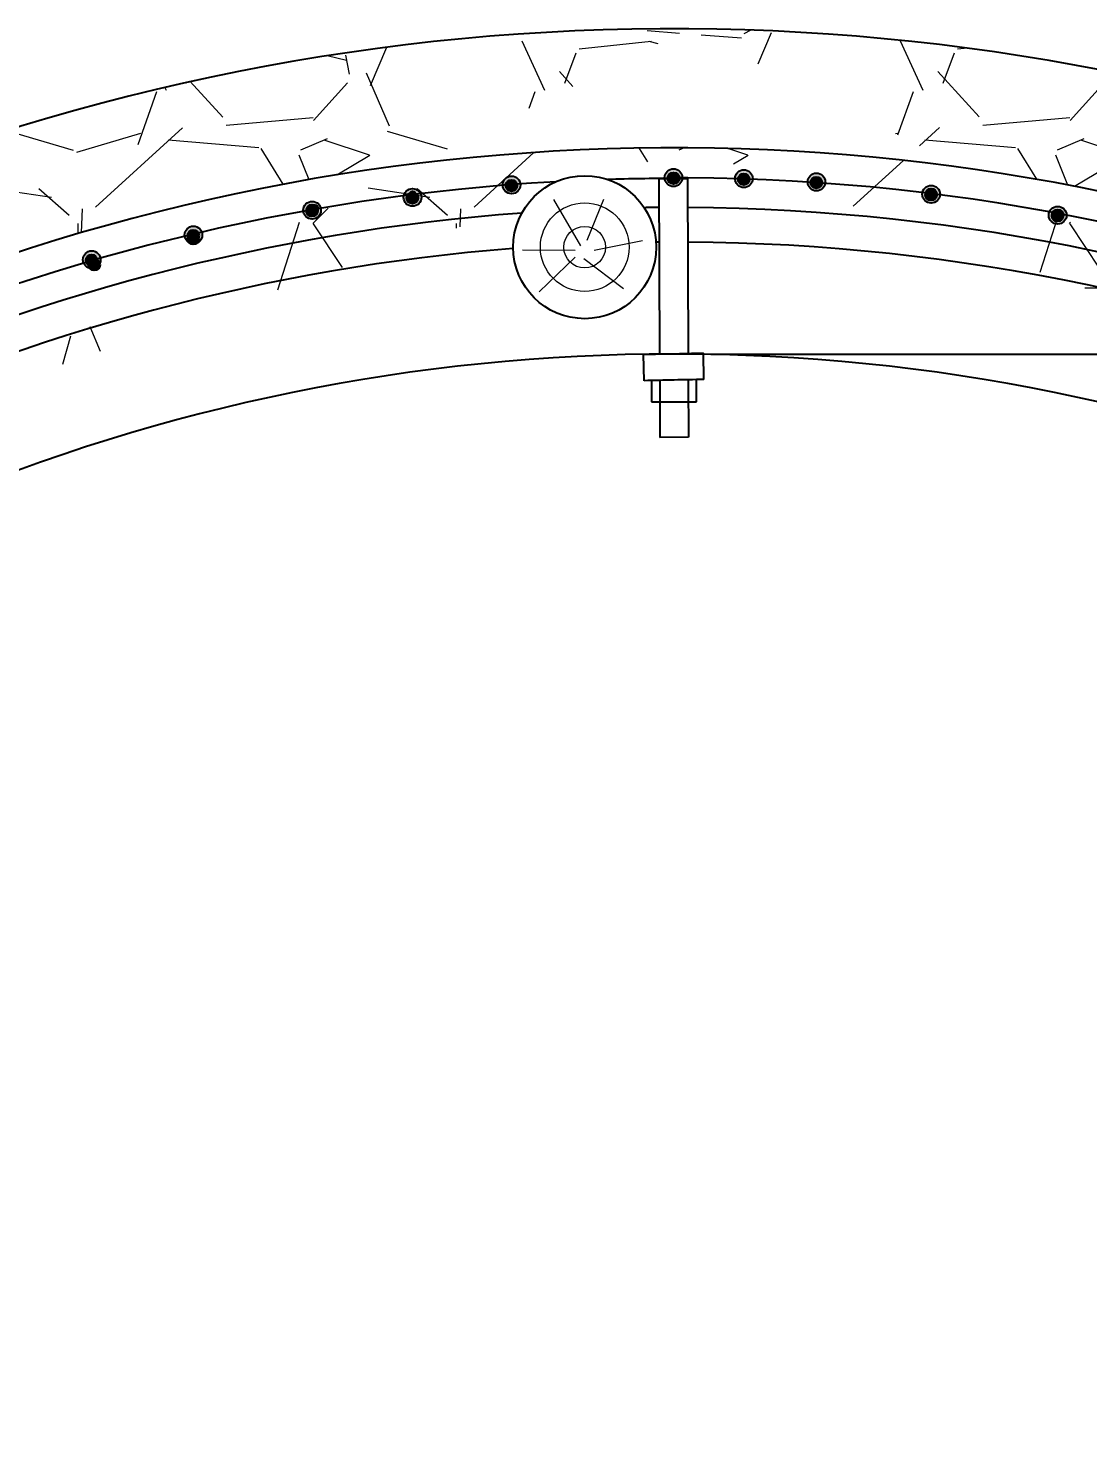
# Model space of a CAD drawing. Header units: millimetres. Extents: x -46762 to 161452, y -66984 to 31524.
# Drawn here: x -39204 to -38315, y -9120 to -7943 of the extents above; entities that cross this region are included whole.
import ezdxf

# ---------------------------------------------------------------- set-up
doc = ezdxf.new("R2010")
doc.units = ezdxf.units.MM
doc.header["$LTSCALE"] = 0.5
doc.styles.get("Standard").update_dxf_attribs({"font": 'TIMES.TTF'})
doc.dimstyles.new('ISO-25', dxfattribs={"dimscale": 50, "dimtxt": 2.5, "dimasz": 2.5, "dimexe": 1.25, "dimexo": 0.625, "dimtad": 1, "dimdec": 0, "dimtxsty": 'Standard', "dimcen": 2.5, "dimadec": 0, "dimazin": 0, "dimtfac": 1, "dimtdec": 0, "dimtmove": 0, "dimatfit": 3, "dimfxl": 1, "dimarcsym": 0})
pattern_1 = [(228.0128, (-97673.256, -17195.63), (-2540.002158, -2857.503511), [42.7151, -4228.8125]), (184.9697, (-97701.831, -17227.38), (3810.0061633, 317.4977594), [73.3006, -7256.75]), (132.5104, (-97774.856, -17233.73), (3174.99769, -3492.5034116), [51.6853, -5116.8375]), (267.2737, (-97898.681, -17313.105), (317.4986214, 6349.9979567), [66.7506, -6608.3]), (292.8337, (-97901.856, -17379.78), (-1587.504507, 3810.0021663), [65.4543, -6479.975]), (357.2737, (-97876.456, -17440.105), (-6349.9979567, 317.4986214), [66.7506, -6608.3]), (37.6942, (-97809.781, -17443.28), (-4127.5026077, -3174.9971696), [88.2742, -8739.1375]), (72.2553, (-97739.931, -17389.305), (2222.5044457, 6985.0020258), [83.34, -8250.6625]), (121.4296, (-97714.531, -17309.93), (-2540.0006544, 4127.495145), [66.9766, -6630.6875]), (175.2364, (-97749.456, -17252.78), (3492.497257, -317.49702), [76.4641, -3746.7375]), (222.3974, (-97825.656, -17246.43), (-3810.0001147, -3492.4954563), [98.8848, -9789.6]), (138.8141, (-97584.356, -17316.28), (-2222.498584, 1904.99707), [33.7506, -3341.325]), (171.4692, (-97609.756, -17294.055), (4127.4936994, -635.0016), [64.2102, -6356.825]), (225, (-97673.26, -17284.53), (-7e-14, -317.4998), [44.9011, -404.1112]), (203.1986, (-97695.48, -17246.43), (1587.505353, 635.002784), [24.1801, -2393.825]), (291.8014, (-97717.706, -17255.955), (-317.50022, 952.500614), [34.1957, -1675.6]), (30.9638, (-97705.006, -17287.705), (952.498994, 635.000495), [55.54, -1795.7875]), (161.5651, (-97657.38, -17259.13), (635.00029, -317.49953), [40.1609, -963.8625]), (16.3895, (-97901.856, -17255.955), (3175.001752, 952.498019), [56.261, -5569.85]), (70.3462, (-97847.88, -17240.08), (-1269.996461, -3492.495061), [47.1999, -4672.775]), (293.1986, (-97657.38, -17195.63), (-635.002784, 1587.505353), [48.36, -2369.65]), (343.6105, (-97638.33, -17240.08), (-3175.001752, 952.498019), [56.261, -5569.85]), (339.444, (-97901.856, -17452.805), (-1587.50197, 634.99923), [54.2544, -2658.4625]), (294.7751, (-97851.056, -17471.855), (-1587.4963005, 3492.498378), [45.459, -4500.45]), (66.8014, (-97654.206, -17513.13), (635.002784, 1587.505353), [48.36, -2369.65]), (17.354, (-97635.156, -17468.68), (-4127.500223, -1269.9980845), [53.2229, -5269.05]), (69.444, (-97809.78, -17513.13), (-634.99923, -1587.50197), [27.1273, -2685.6]), (101.3099, (-97673.256, -17513.13), (-317.49843, 1269.99593), [16.1894, -1602.75]), (165.9638, (-97676.43, -17497.255), (952.50067, -317.49945), [65.4542, -1243.6312]), (186.009, (-97739.931, -17481.38), (3174.995318, 317.4992586), [60.6584, -6005.175]), (303.6901, (-97705.01, -17316.28), (-317.50011, 634.99939), [45.7905, -1098.9725]), (353.1572, (-97679.606, -17354.38), (5397.502232, -635.002844), [79.9446, -7914.5]), (60.9454, (-97600.23, -17363.905), (-1269.997046, -2222.494701), [32.6885, -3236.175]), (90, (-97584.36, -17335.33), (-317.5, 317.5), [19.05, -298.45]), (120.2564, (-97746.28, -17471.855), (1269.997308, -2222.498879), [44.1084, -4366.7375]), (48.0128, (-97768.506, -17433.755), (2540.002158, 2857.503511), [85.4304, -4186.1]), (0, (-97711.36, -17370.25), (317.5, 317.5), [82.55, -234.95]), (325.3048, (-97628.806, -17370.255), (-3174.994499, 2222.500211), [50.2012, -4969.9125]), (254.0546, (-97587.53, -17398.83), (-317.50081, -1270.003025), [46.2286, -2265.2125]), (207.646, (-97600.231, -17443.28), (-6032.497881, -3175.0019968), [75.2681, -7451.5625]), (175.4261, (-97666.906, -17478.205), (-4127.5009506, 317.498464), [79.6286, -7883.225]), (175.4261, (-97666.906, -17478.205), (-4127.5009506, 317.498464), [79.6286, -7883.225])]

# ---------------------------------------------------------------- blocks, each defined once
blk = doc.blocks.new('*D9')
at = {"color": 0, "lineweight": -2}
for p, q in [((-38631.4, -8216.3), (-34026.1, -8216.3)), ((-34088.6, -8341.3), (-34088.6, -12186.3)), ((-38631.4, -12311.3), (-34026.1, -12311.3))]:
    blk.add_line(p, q, dxfattribs=at)
at = {"color": 0}
for points in [[(-34109.4, -8341.3), (-34067.8, -8341.3), (-34088.6, -8216.3)], [(-34109.4, -12186.3), (-34067.8, -12186.3), (-34088.6, -12311.3)]]:
    blk.add_solid(points, dxfattribs=at)
at = {"layer": 'Defpoints', "color": 0}
for p in [(-38662.7, -8216.3), (-38662.7, -12311.3), (-34088.6, -12311.3)]:
    blk.add_point(p, dxfattribs=at)
at = {"color": 0, "lineweight": 15, "insert": (-34183.6, -10388.4), "char_height": 125, "attachment_point": 5, "rotation": 90}
blk.add_mtext('4095', dxfattribs=at)

msp = doc.modelspace()

# ---------------------------------------------------------------- hatches: boundary and pattern name
at = {"lineweight": 9}
h = msp.add_hatch(dxfattribs=at)
h.set_pattern_fill('GRAVEL', color=256, scale=12.5, style=0)
h.set_pattern_definition(pattern_1)
edge = h.paths.add_edge_path()
edge.add_arc((-38662.7, -9816.32), 1873, 89.60656, 135.9015)
edge.add_arc((-38662.7, -9816.32), 1773, 89.60656, 135.9015)
h = msp.add_hatch(dxfattribs=at)
h.set_pattern_fill('GRAVEL', color=256, scale=12.5, style=0)
h.set_pattern_definition(pattern_1)
edge = h.paths.add_edge_path()
edge.add_arc((-38662.7, -9816.32), 1873, 44.0985, 89.60656)
edge.add_arc((-38662.7, -9816.32), 1773, 44.0985, 89.60656)
h = msp.add_hatch(color=256)
h.paths.add_polyline_path([(-38662.69, -8060.87, 0.0001469), (-38662.7, -8063.99, -0.4075683), (-38657.98, -8068.82, -0.2818112), (-38660.61, -8073.13), (-38657, -8073.13, 0.1768497), (-38655.24, -8068.32, 0.4140377)])
h.paths.add_polyline_path([(-38662.7, -8063.99, -0.0001469), (-38662.69, -8060.87, 0.4143895), (-38670.15, -8068.32, 0.1768497), (-38668.4, -8073.13), (-38665.01, -8073.13, -0.2818112), (-38667.64, -8068.82, -0.4208902)])
h.paths.add_polyline_path([(-38657, -8073.13), (-38660.61, -8073.13, -0.2405059), (-38665.01, -8073.13), (-38668.4, -8073.13, 0.4650741)])
h = msp.add_hatch(color=256)
h.paths.add_polyline_path([(-38667.52, -8067.73, -0.0003244), (-38665.26, -8068.01, -0.8203955), (-38660.23, -8068.63, -0.0003244), (-38657.98, -8068.92, 0.0050535), (-38657.98, -8068.82, 0.892068)])
h.paths.add_polyline_path([(-38657.98, -8068.92, 0.0003244), (-38660.23, -8068.63, -0.0181559), (-38660.22, -8068.82, -1), (-38665.4, -8068.82, -0.0803625), (-38665.26, -8068.01, 0.0003244), (-38667.52, -8067.73, 0.0570445), (-38667.64, -8068.82, 0.9899437)])
h = msp.add_hatch(color=256)
edge = h.paths.add_edge_path()
edge.add_arc((-38662.81, -8068.82), 4.83, 0, 360)
edge = h.paths.add_edge_path(flags=16)
edge.add_arc((-38662.81, -8068.82), 2.59, 0, 360)
h = msp.add_hatch(color=256)
h.paths.add_polyline_path([(-38667.11, -8067.7, -0.0003244), (-38664.86, -8067.98, -0.8203955), (-38659.82, -8068.61, -0.0003244), (-38657.57, -8068.89, 0.0050535), (-38657.57, -8068.79, 0.892068)])
h.paths.add_polyline_path([(-38657.57, -8068.89, 0.0003244), (-38659.82, -8068.61, -0.0181559), (-38659.81, -8068.79, -1), (-38664.99, -8068.79, -0.0803625), (-38664.86, -8067.98, 0.0003244), (-38667.11, -8067.7, 0.0570445), (-38667.23, -8068.79, 0.9899437)])
h = msp.add_hatch(color=256)
edge = h.paths.add_edge_path()
edge.add_arc((-38662.4, -8068.79), 4.83, 0, 360)
edge = h.paths.add_edge_path(flags=16)
edge.add_arc((-38662.4, -8068.79), 2.59, 0, 360)
h = msp.add_hatch(color=256)
h.paths.add_polyline_path([(-38603.63, -8061.72, 0.0001469), (-38603.63, -8064.84, -0.4075683), (-38598.91, -8069.67, -0.2818112), (-38601.55, -8073.98), (-38597.93, -8073.98, 0.1768497), (-38596.18, -8069.17, 0.4140377)])
h.paths.add_polyline_path([(-38603.63, -8064.84, -0.0001469), (-38603.63, -8061.72, 0.4143895), (-38611.09, -8069.17, 0.1768497), (-38609.33, -8073.98), (-38605.94, -8073.98, -0.2818112), (-38608.58, -8069.67, -0.4208902)])
h.paths.add_polyline_path([(-38597.93, -8073.98), (-38601.55, -8073.98, -0.2405059), (-38605.94, -8073.98), (-38609.33, -8073.98, 0.4650741)])
h = msp.add_hatch(color=256)
h.paths.add_polyline_path([(-38798.58, -8066.98, 0.0001469), (-38798.59, -8070.1, -0.4075683), (-38793.87, -8074.93, -0.2818112), (-38796.5, -8079.24), (-38792.89, -8079.24, 0.1768497), (-38791.14, -8074.43, 0.4140377)])
h.paths.add_polyline_path([(-38798.59, -8070.1, -0.0001469), (-38798.58, -8066.98, 0.4143895), (-38806.04, -8074.43, 0.1768497), (-38804.29, -8079.24), (-38800.9, -8079.24, -0.2818112), (-38803.53, -8074.93, -0.4208902)])
h.paths.add_polyline_path([(-38792.89, -8079.24), (-38796.5, -8079.24, -0.2405059), (-38800.9, -8079.24), (-38804.29, -8079.24, 0.4650741)])
for points in [[(-38803.77, -8074.43, 0.4142136), (-38801.18, -8077.02), (-38801.18, -8074.43), (-38798.59, -8074.43, 1)], [(-38801.29, -8074.93, 0.4142136), (-38798.7, -8077.52), (-38798.7, -8074.93), (-38796.11, -8074.93, 1)], [(-38801.29, -8074.99, 0.4142136), (-38798.7, -8077.57), (-38798.7, -8074.99), (-38796.11, -8074.99, 1)], [(-38801.18, -8074.43, 0.4142136), (-38798.59, -8077.02), (-38798.59, -8074.43), (-38796, -8074.43, 1)], [(-38798.59, -8074.43), (-38801.18, -8074.43), (-38801.18, -8077.02, 0.4142136)], [(-38796.11, -8074.93), (-38798.7, -8074.93), (-38798.7, -8077.52, 0.4142136)], [(-38796.11, -8074.99), (-38798.7, -8074.99), (-38798.7, -8077.57, 0.4142136)], [(-38796, -8074.43), (-38798.59, -8074.43), (-38798.59, -8077.02, 0.4142136)], [(-38665.4, -8068.82, 0.4142136), (-38662.81, -8071.41), (-38662.81, -8068.82), (-38660.22, -8068.82, 1)], [(-38665.28, -8068.32, 0.4142136), (-38662.7, -8070.91), (-38662.7, -8068.32), (-38660.11, -8068.32, 1)], [(-38664.99, -8068.79, 0.4142136), (-38662.4, -8071.38), (-38662.4, -8068.79), (-38659.81, -8068.79, 1)], [(-38664.88, -8068.3, 0.4142136), (-38662.29, -8070.88), (-38662.29, -8068.3), (-38659.7, -8068.3, 1)], [(-38660.22, -8068.82), (-38662.81, -8068.82), (-38662.81, -8071.41, 0.4142136)], [(-38660.11, -8068.32), (-38662.7, -8068.32), (-38662.7, -8070.91, 0.4142136)], [(-38659.81, -8068.79), (-38662.4, -8068.79), (-38662.4, -8071.38, 0.4142136)], [(-38659.7, -8068.3), (-38662.29, -8068.3), (-38662.29, -8070.88, 0.4142136)], [(-38606.33, -8069.67, 0.4142136), (-38603.74, -8072.26), (-38603.74, -8069.67), (-38601.16, -8069.67, 1)], [(-38606.33, -8069.67, 0.4142136), (-38603.74, -8072.26), (-38603.74, -8069.67), (-38601.16, -8069.67, 1)], [(-38606.22, -8069.17, 0.4142136), (-38603.63, -8071.76), (-38603.63, -8069.17), (-38601.04, -8069.17, 1)], [(-38606.22, -8069.17, 0.4142136), (-38603.63, -8071.76), (-38603.63, -8069.17), (-38601.04, -8069.17, 1)], [(-38601.16, -8069.67), (-38603.74, -8069.67), (-38603.74, -8072.26, 0.4142136)], [(-38601.16, -8069.67), (-38603.74, -8069.67), (-38603.74, -8072.26, 0.4142136)], [(-38601.04, -8069.17), (-38603.63, -8069.17), (-38603.63, -8071.76, 0.4142136)], [(-38601.04, -8069.17), (-38603.63, -8069.17), (-38603.63, -8071.76, 0.4142136)], [(-38545.45, -8072.44, 0.4142136), (-38542.87, -8075.02), (-38542.87, -8072.44), (-38540.28, -8072.44, 1)], [(-38545.45, -8072.44, 0.4142136), (-38542.87, -8075.02), (-38542.87, -8072.44), (-38540.28, -8072.44, 1)], [(-38545.34, -8071.94, 0.4142136), (-38542.75, -8074.53), (-38542.75, -8071.94), (-38540.17, -8071.94, 1)], [(-38545.34, -8071.94, 0.4142136), (-38542.75, -8074.53), (-38542.75, -8071.94), (-38540.17, -8071.94, 1)], [(-38540.28, -8072.44), (-38542.87, -8072.44), (-38542.87, -8075.02, 0.4142136)], [(-38540.28, -8072.44), (-38542.87, -8072.44), (-38542.87, -8075.02, 0.4142136)], [(-38540.17, -8071.94), (-38542.75, -8071.94), (-38542.75, -8074.53, 0.4142136)], [(-38540.17, -8071.94), (-38542.75, -8071.94), (-38542.75, -8074.53, 0.4142136)], [(-38884.42, -8085.37, 0.4142136), (-38881.83, -8087.96), (-38881.83, -8085.37), (-38879.24, -8085.37, 1)], [(-38884.42, -8085.37, 0.4142136), (-38881.83, -8087.96), (-38881.83, -8085.37), (-38879.24, -8085.37, 1)], [(-38884.31, -8082.29, 0.4142136), (-38881.72, -8084.87), (-38881.72, -8082.29), (-38879.13, -8082.29, 1)], [(-38884.31, -8084.87, 0.4142136), (-38881.72, -8087.46), (-38881.72, -8084.87), (-38879.13, -8084.87, 1)], [(-38879.24, -8085.37), (-38881.83, -8085.37), (-38881.83, -8087.96, 0.4142136)], [(-38879.24, -8085.37), (-38881.83, -8085.37), (-38881.83, -8087.96, 0.4142136)], [(-38879.13, -8082.29), (-38881.72, -8082.29), (-38881.72, -8084.87, 0.4142136)], [(-38879.13, -8084.87), (-38881.72, -8084.87), (-38881.72, -8087.46, 0.4142136)], [(-38449.14, -8082.76, 0.4142136), (-38446.55, -8085.35), (-38446.55, -8082.76), (-38443.96, -8082.76, 1)], [(-38449.02, -8082.26, 0.4142136), (-38446.44, -8084.85), (-38446.44, -8082.26), (-38443.85, -8082.26, 1)], [(-38449.02, -8082.26, 0.4142136), (-38446.44, -8084.85), (-38446.44, -8082.26), (-38443.85, -8082.26, 1)], [(-38443.96, -8082.76), (-38446.55, -8082.76), (-38446.55, -8085.35, 0.4142136)], [(-38443.85, -8082.26), (-38446.44, -8082.26), (-38446.44, -8084.85, 0.4142136)], [(-38443.85, -8082.26), (-38446.44, -8082.26), (-38446.44, -8084.85, 0.4142136)], [(-38968.69, -8096.16, 0.4142136), (-38966.1, -8098.74), (-38966.1, -8096.16), (-38963.51, -8096.16, 1)], [(-38968.58, -8095.66, 0.4142136), (-38965.99, -8098.25), (-38965.99, -8095.66), (-38963.4, -8095.66, 1)], [(-38968.58, -8095.66, 0.4142136), (-38965.99, -8098.25), (-38965.99, -8095.66), (-38963.4, -8095.66, 1)], [(-38966.3, -8093.74, 0.4142136), (-38963.72, -8096.33), (-38963.72, -8093.74), (-38961.13, -8093.74, 1)], [(-38963.51, -8096.16), (-38966.1, -8096.16), (-38966.1, -8098.74, 0.4142136)], [(-38963.4, -8095.66), (-38965.99, -8095.66), (-38965.99, -8098.25, 0.4142136)], [(-38963.4, -8095.66), (-38965.99, -8095.66), (-38965.99, -8098.25, 0.4142136)], [(-38961.13, -8093.74), (-38963.72, -8093.74), (-38963.72, -8096.33, 0.4142136)], [(-38342.99, -8100.32, 0.4142136), (-38340.41, -8102.91), (-38340.41, -8100.32), (-38337.82, -8100.32, 1)], [(-38342.88, -8099.83, 0.4142136), (-38340.29, -8102.41), (-38340.29, -8099.83), (-38337.71, -8099.83, 1)], [(-38342.88, -8099.83, 0.4142136), (-38340.29, -8102.41), (-38340.29, -8099.83), (-38337.71, -8099.83, 1)], [(-38342.77, -8099.33, 0.4142136), (-38340.18, -8101.92), (-38340.18, -8099.33), (-38337.59, -8099.33, 1)], [(-38337.59, -8099.33), (-38340.18, -8099.33), (-38340.18, -8101.92, 0.4142136)], [(-38337.82, -8100.32), (-38340.41, -8100.32), (-38340.41, -8102.91, 0.4142136)], [(-38337.71, -8099.83), (-38340.29, -8099.83), (-38340.29, -8102.41, 0.4142136)], [(-38337.71, -8099.83), (-38340.29, -8099.83), (-38340.29, -8102.41, 0.4142136)], [(-39068.32, -8116.95, 0.4142136), (-39065.73, -8119.54), (-39065.73, -8116.95), (-39063.14, -8116.95, 1)], [(-39068.32, -8119.54, 0.4142136), (-39065.73, -8122.13), (-39065.73, -8119.54), (-39063.14, -8119.54, 1)], [(-39068.21, -8116.45, 0.4142136), (-39065.62, -8119.04), (-39065.62, -8116.45), (-39063.03, -8116.45, 1)], [(-39068.21, -8116.45, 0.4142136), (-39065.62, -8119.04), (-39065.62, -8116.45), (-39063.03, -8116.45, 1)], [(-39063.14, -8116.95), (-39065.73, -8116.95), (-39065.73, -8119.54, 0.4142136)], [(-39063.14, -8119.54), (-39065.73, -8119.54), (-39065.73, -8122.13, 0.4142136)], [(-39063.03, -8116.45), (-39065.62, -8116.45), (-39065.62, -8119.04, 0.4142136)], [(-39063.03, -8116.45), (-39065.62, -8116.45), (-39065.62, -8119.04, 0.4142136)], [(-39153.68, -8137.64, 0.4142136), (-39151.09, -8140.23), (-39151.09, -8137.64), (-39148.5, -8137.64, 1)], [(-39153.57, -8137.15, 0.4142136), (-39150.98, -8139.73), (-39150.98, -8137.15), (-39148.39, -8137.15, 1)], [(-39151.41, -8141.47, 0.4142136), (-39148.82, -8144.06), (-39148.82, -8141.47), (-39146.23, -8141.47, 1)], [(-39151.29, -8138.38, 0.4142136), (-39148.71, -8140.97), (-39148.71, -8138.38), (-39146.12, -8138.38, 1)], [(-39148.5, -8137.64), (-39151.09, -8137.64), (-39151.09, -8140.23, 0.4142136)], [(-39148.39, -8137.15), (-39150.98, -8137.15), (-39150.98, -8139.73, 0.4142136)], [(-39146.23, -8141.47), (-39148.82, -8141.47), (-39148.82, -8144.06, 0.4142136)], [(-39146.12, -8138.38), (-39148.71, -8138.38), (-39148.71, -8140.97, 0.4142136)]]:
    msp.add_hatch(color=256).paths.add_polyline_path(points)
h = msp.add_hatch(color=256)
edge = h.paths.add_edge_path()
edge.add_arc((-38798.7, -8074.93), 4.83, 0, 360)
edge = h.paths.add_edge_path(flags=16)
edge.add_arc((-38798.7, -8074.93), 2.59, 0, 360)
h = msp.add_hatch(color=256)
edge = h.paths.add_edge_path()
edge.add_arc((-38798.7, -8074.99), 4.83, 0, 360)
edge = h.paths.add_edge_path(flags=16)
edge.add_arc((-38798.7, -8074.99), 2.59, 0, 360)
h = msp.add_hatch(color=256)
h.paths.add_polyline_path([(-38803.41, -8073.84, -0.0003244), (-38801.16, -8074.12, -0.8203955), (-38796.12, -8074.74, -0.0003244), (-38793.87, -8075.03, 0.0050535), (-38793.87, -8074.93, 0.892068)])
h.paths.add_polyline_path([(-38793.87, -8075.03, 0.0003244), (-38796.12, -8074.74, -0.0181559), (-38796.11, -8074.93, -1), (-38801.29, -8074.93, -0.0803625), (-38801.16, -8074.12, 0.0003244), (-38803.41, -8073.84, 0.0570445), (-38803.53, -8074.93, 0.9899437)])
h = msp.add_hatch(color=256)
h.paths.add_polyline_path([(-38803.41, -8073.89, -0.0003244), (-38801.16, -8074.17, -0.8203955), (-38796.12, -8074.8, -0.0003244), (-38793.87, -8075.08, 0.0050535), (-38793.87, -8074.99, 0.892068)])
h.paths.add_polyline_path([(-38793.87, -8075.08, 0.0003244), (-38796.12, -8074.8, -0.0181559), (-38796.11, -8074.99, -1), (-38801.29, -8074.99, -0.0803625), (-38801.16, -8074.17, 0.0003244), (-38803.41, -8073.89, 0.0570445), (-38803.53, -8074.99, 0.9899437)])
h = msp.add_hatch(color=256)
h.paths.add_polyline_path([(-38608.45, -8068.58, -0.0003244), (-38606.2, -8068.86, -0.8203955), (-38601.16, -8069.48, -0.0003244), (-38598.91, -8069.77, 0.0050535), (-38598.91, -8069.67, 0.892068)])
h.paths.add_polyline_path([(-38598.91, -8069.77, 0.0003244), (-38601.16, -8069.48, -0.0181559), (-38601.16, -8069.67, -1), (-38606.33, -8069.67, -0.0803625), (-38606.2, -8068.86, 0.0003244), (-38608.45, -8068.58, 0.0570445), (-38608.58, -8069.67, 0.9899437)])
h = msp.add_hatch(color=256)
edge = h.paths.add_edge_path()
edge.add_arc((-38603.74, -8069.67), 4.83, 0, 360)
edge = h.paths.add_edge_path(flags=16)
edge.add_arc((-38603.74, -8069.67), 2.59, 0, 360)
h = msp.add_hatch(color=256)
h.paths.add_polyline_path([(-38608.45, -8068.58, -0.0003244), (-38606.2, -8068.86, -0.8203955), (-38601.16, -8069.48, -0.0003244), (-38598.91, -8069.77, 0.0050535), (-38598.91, -8069.67, 0.892068)])
h.paths.add_polyline_path([(-38598.91, -8069.77, 0.0003244), (-38601.16, -8069.48, -0.0181559), (-38601.16, -8069.67, -1), (-38606.33, -8069.67, -0.0803625), (-38606.2, -8068.86, 0.0003244), (-38608.45, -8068.58, 0.0570445), (-38608.58, -8069.67, 0.9899437)])
h = msp.add_hatch(color=256)
edge = h.paths.add_edge_path()
edge.add_arc((-38603.74, -8069.67), 4.83, 0, 360)
edge = h.paths.add_edge_path(flags=16)
edge.add_arc((-38603.74, -8069.67), 2.59, 0, 360)
h = msp.add_hatch(color=256)
h.paths.add_polyline_path([(-38542.75, -8064.49, 0.0001469), (-38542.76, -8067.6, -0.4075683), (-38538.03, -8072.44, -0.2818112), (-38540.67, -8076.74), (-38537.06, -8076.74, 0.1768497), (-38535.3, -8071.94, 0.4140377)])
h.paths.add_polyline_path([(-38542.76, -8067.6, -0.0001469), (-38542.75, -8064.49, 0.4143895), (-38550.21, -8071.94, 0.1768497), (-38548.45, -8076.74), (-38545.06, -8076.74, -0.2818112), (-38547.7, -8072.44, -0.4208902)])
h.paths.add_polyline_path([(-38537.06, -8076.74), (-38540.67, -8076.74, -0.2405059), (-38545.06, -8076.74), (-38548.45, -8076.74, 0.4650741)])
h = msp.add_hatch(color=256)
h.paths.add_polyline_path([(-38547.57, -8071.34, -0.0003244), (-38545.32, -8071.62, -0.8203955), (-38540.29, -8072.25, -0.0003244), (-38538.03, -8072.53, 0.0050535), (-38538.03, -8072.44, 0.892068)])
h.paths.add_polyline_path([(-38538.03, -8072.53, 0.0003244), (-38540.29, -8072.25, -0.0181559), (-38540.28, -8072.44, -1), (-38545.45, -8072.44, -0.0803625), (-38545.32, -8071.62, 0.0003244), (-38547.57, -8071.34, 0.0570445), (-38547.7, -8072.44, 0.9899437)])
h = msp.add_hatch(color=256)
edge = h.paths.add_edge_path()
edge.add_arc((-38542.87, -8072.44), 4.83, 0, 360)
edge = h.paths.add_edge_path(flags=16)
edge.add_arc((-38542.87, -8072.44), 2.59, 0, 360)
h = msp.add_hatch(color=256)
h.paths.add_polyline_path([(-38547.57, -8071.34, -0.0003244), (-38545.32, -8071.62, -0.8203955), (-38540.29, -8072.25, -0.0003244), (-38538.03, -8072.53, 0.0050535), (-38538.03, -8072.44, 0.892068)])
h.paths.add_polyline_path([(-38538.03, -8072.53, 0.0003244), (-38540.29, -8072.25, -0.0181559), (-38540.28, -8072.44, -1), (-38545.45, -8072.44, -0.0803625), (-38545.32, -8071.62, 0.0003244), (-38547.57, -8071.34, 0.0570445), (-38547.7, -8072.44, 0.9899437)])
h = msp.add_hatch(color=256)
edge = h.paths.add_edge_path()
edge.add_arc((-38542.87, -8072.44), 4.83, 0, 360)
edge = h.paths.add_edge_path(flags=16)
edge.add_arc((-38542.87, -8072.44), 2.59, 0, 360)
h = msp.add_hatch(color=256)
h.paths.add_polyline_path([(-38446.43, -8074.81, 0.0001469), (-38446.44, -8077.93, -0.4075683), (-38441.72, -8082.76, -0.2818112), (-38444.35, -8087.07), (-38440.74, -8087.07, 0.1768497), (-38438.98, -8082.26, 0.4140377)])
h.paths.add_polyline_path([(-38446.44, -8077.93, -0.0001469), (-38446.43, -8074.81, 0.4143895), (-38453.89, -8082.26, 0.1768497), (-38452.14, -8087.07), (-38448.75, -8087.07, -0.2818112), (-38451.38, -8082.76, -0.4208902)])
h.paths.add_polyline_path([(-38440.74, -8087.07), (-38444.35, -8087.07, -0.2405059), (-38448.75, -8087.07), (-38452.14, -8087.07, 0.4650741)])
h = msp.add_hatch(color=256)
h.paths.add_polyline_path([(-38881.71, -8077.42, 0.0001469), (-38881.72, -8080.54, -0.4075683), (-38877, -8085.37, -0.2818112), (-38879.63, -8089.68), (-38876.02, -8089.68, 0.1768497), (-38874.27, -8084.87, 0.4140377)])
h.paths.add_polyline_path([(-38881.72, -8080.54, -0.0001469), (-38881.71, -8077.42, 0.4143895), (-38889.17, -8084.87, 0.1768497), (-38887.42, -8089.68), (-38884.03, -8089.68, -0.2818112), (-38886.66, -8085.37, -0.4208902)])
h.paths.add_polyline_path([(-38876.02, -8089.68), (-38879.63, -8089.68, -0.2405059), (-38884.03, -8089.68), (-38887.42, -8089.68, 0.4650741)])
h = msp.add_hatch(color=256)
h.paths.add_polyline_path([(-38886.54, -8084.28, -0.0003244), (-38884.29, -8084.56, -0.8203955), (-38879.25, -8085.18, -0.0003244), (-38877, -8085.47, 0.0050535), (-38877, -8085.37, 0.892068)])
h.paths.add_polyline_path([(-38877, -8085.47, 0.0003244), (-38879.25, -8085.18, -0.0181559), (-38879.24, -8085.37, -1), (-38884.42, -8085.37, -0.0803625), (-38884.29, -8084.56, 0.0003244), (-38886.54, -8084.28, 0.0570445), (-38886.66, -8085.37, 0.9899437)])
h = msp.add_hatch(color=256)
edge = h.paths.add_edge_path()
edge.add_arc((-38881.83, -8085.37), 4.83, 0, 360)
edge = h.paths.add_edge_path(flags=16)
edge.add_arc((-38881.83, -8085.37), 2.59, 0, 360)
h = msp.add_hatch(color=256)
h.paths.add_polyline_path([(-38886.54, -8084.28, -0.0003244), (-38884.29, -8084.56, -0.8203955), (-38879.25, -8085.18, -0.0003244), (-38877, -8085.47, 0.0050535), (-38877, -8085.37, 0.892068)])
h.paths.add_polyline_path([(-38877, -8085.47, 0.0003244), (-38879.25, -8085.18, -0.0181559), (-38879.24, -8085.37, -1), (-38884.42, -8085.37, -0.0803625), (-38884.29, -8084.56, 0.0003244), (-38886.54, -8084.28, 0.0570445), (-38886.66, -8085.37, 0.9899437)])
h = msp.add_hatch(color=256)
edge = h.paths.add_edge_path()
edge.add_arc((-38881.83, -8085.37), 4.83, 0, 360)
edge = h.paths.add_edge_path(flags=16)
edge.add_arc((-38881.83, -8085.37), 2.59, 0, 360)
h = msp.add_hatch(color=256)
h.paths.add_polyline_path([(-38451.26, -8081.67, -0.0003244), (-38449, -8081.95, -0.8203955), (-38443.97, -8082.57, -0.0003244), (-38441.72, -8082.86, 0.0050535), (-38441.72, -8082.76, 0.892068)])
h.paths.add_polyline_path([(-38441.72, -8082.86, 0.0003244), (-38443.97, -8082.57, -0.0181559), (-38443.96, -8082.76, -1), (-38449.14, -8082.76, -0.0803625), (-38449, -8081.95, 0.0003244), (-38451.26, -8081.67, 0.0570445), (-38451.38, -8082.76, 0.9899437)])
h = msp.add_hatch(color=256)
edge = h.paths.add_edge_path()
edge.add_arc((-38446.55, -8082.76), 4.83, 0, 360)
edge = h.paths.add_edge_path(flags=16)
edge.add_arc((-38446.55, -8082.76), 2.59, 0, 360)
h = msp.add_hatch(color=256)
edge = h.paths.add_edge_path()
edge.add_arc((-38446.44, -8082.26), 4.83, 0, 360)
edge = h.paths.add_edge_path(flags=16)
edge.add_arc((-38446.44, -8082.26), 2.59, 0, 360)
h = msp.add_hatch(color=256)
h.paths.add_polyline_path([(-38451.14, -8081.17, -0.0003244), (-38448.89, -8081.45, -0.8203955), (-38443.86, -8082.08, -0.0003244), (-38441.61, -8082.36, 0.0050535), (-38441.6, -8082.26, 0.892068)])
h.paths.add_polyline_path([(-38441.61, -8082.36, 0.0003244), (-38443.86, -8082.08, -0.0181559), (-38443.85, -8082.26, -1), (-38449.02, -8082.26, -0.0803625), (-38448.89, -8081.45, 0.0003244), (-38451.14, -8081.17, 0.0570445), (-38451.27, -8082.26, 0.9899437)])
h = msp.add_hatch(color=256)
h.paths.add_polyline_path([(-38965.99, -8088.21, 0.0001469), (-38965.99, -8091.32, -0.4075683), (-38961.27, -8096.16, -0.2818112), (-38963.91, -8100.46), (-38960.29, -8100.46, 0.1768497), (-38958.54, -8095.66, 0.4140377)])
h.paths.add_polyline_path([(-38965.99, -8091.32, -0.0001469), (-38965.99, -8088.21, 0.4143895), (-38973.44, -8095.66, 0.1768497), (-38971.69, -8100.46), (-38968.3, -8100.46, -0.2818112), (-38970.94, -8096.16, -0.4208902)])
h.paths.add_polyline_path([(-38960.29, -8100.46), (-38963.91, -8100.46, -0.2405059), (-38968.3, -8100.46), (-38971.69, -8100.46, 0.4650741)])
h = msp.add_hatch(color=256)
h.paths.add_polyline_path([(-38970.81, -8095.06, -0.0003244), (-38968.56, -8095.34, -0.8203955), (-38963.52, -8095.97, -0.0003244), (-38961.27, -8096.25, 0.0050535), (-38961.27, -8096.16, 0.892068)])
h.paths.add_polyline_path([(-38961.27, -8096.25, 0.0003244), (-38963.52, -8095.97, -0.0181559), (-38963.51, -8096.16, -1), (-38968.69, -8096.16, -0.0803625), (-38968.56, -8095.34, 0.0003244), (-38970.81, -8095.06, 0.0570445), (-38970.94, -8096.16, 0.9899437)])
h = msp.add_hatch(color=256)
edge = h.paths.add_edge_path()
edge.add_arc((-38966.1, -8096.16), 4.83, 0, 360)
edge = h.paths.add_edge_path(flags=16)
edge.add_arc((-38966.1, -8096.16), 2.59, 0, 360)
h = msp.add_hatch(color=256)
edge = h.paths.add_edge_path()
edge.add_arc((-38965.99, -8095.66), 4.83, 0, 360)
edge = h.paths.add_edge_path(flags=16)
edge.add_arc((-38965.99, -8095.66), 2.59, 0, 360)
h = msp.add_hatch(color=256)
h.paths.add_polyline_path([(-38970.7, -8094.57, -0.0003244), (-38968.45, -8094.84, -0.8203955), (-38963.41, -8095.47, -0.0003244), (-38961.16, -8095.76, 0.0050535), (-38961.16, -8095.66, 0.892068)])
h.paths.add_polyline_path([(-38961.16, -8095.76, 0.0003244), (-38963.41, -8095.47, -0.0181559), (-38963.4, -8095.66, -1), (-38968.58, -8095.66, -0.0803625), (-38968.45, -8094.84, 0.0003244), (-38970.7, -8094.57, 0.0570445), (-38970.82, -8095.66, 0.9899437)])
h = msp.add_hatch(color=256)
h.paths.add_polyline_path([(-38340.29, -8092.37, 0.0001469), (-38340.3, -8095.49, -0.4075683), (-38335.57, -8100.32, -0.2818112), (-38338.21, -8104.63), (-38334.6, -8104.63, 0.1768497), (-38332.84, -8099.83, 0.4140377)])
h.paths.add_polyline_path([(-38340.3, -8095.49, -0.0001469), (-38340.29, -8092.37, 0.4143895), (-38347.75, -8099.83, 0.1768497), (-38345.99, -8104.63), (-38342.6, -8104.63, -0.2818112), (-38345.24, -8100.32, -0.4208902)])
h.paths.add_polyline_path([(-38334.6, -8104.63), (-38338.21, -8104.63, -0.2405059), (-38342.6, -8104.63), (-38345.99, -8104.63, 0.4650741)])
h = msp.add_hatch(color=256)
h.paths.add_polyline_path([(-38345.11, -8099.23, -0.0003244), (-38342.86, -8099.51, -0.8203955), (-38337.83, -8100.13, -0.0003244), (-38335.57, -8100.42, 0.0050535), (-38335.57, -8100.32, 0.892068)])
h.paths.add_polyline_path([(-38335.57, -8100.42, 0.0003244), (-38337.83, -8100.13, -0.0181559), (-38337.82, -8100.32, -1), (-38342.99, -8100.32, -0.0803625), (-38342.86, -8099.51, 0.0003244), (-38345.11, -8099.23, 0.0570445), (-38345.24, -8100.32, 0.9899437)])
h = msp.add_hatch(color=256)
edge = h.paths.add_edge_path()
edge.add_arc((-38340.41, -8100.32), 4.83, 0, 360)
edge = h.paths.add_edge_path(flags=16)
edge.add_arc((-38340.41, -8100.32), 2.59, 0, 360)
h = msp.add_hatch(color=256)
h.paths.add_polyline_path([(-38345, -8098.73, -0.0003244), (-38342.75, -8099.01, -0.8203955), (-38337.71, -8099.64, -0.0003244), (-38335.46, -8099.92, 0.0050535), (-38335.46, -8099.83, 0.892068)])
h.paths.add_polyline_path([(-38335.46, -8099.92, 0.0003244), (-38337.71, -8099.64, -0.0181559), (-38337.71, -8099.83, -1), (-38342.88, -8099.83, -0.0803625), (-38342.75, -8099.01, 0.0003244), (-38345, -8098.73, 0.0570445), (-38345.13, -8099.83, 0.9899437)])
h = msp.add_hatch(color=256)
edge = h.paths.add_edge_path()
edge.add_arc((-38340.29, -8099.83), 4.83, 0, 360)
edge = h.paths.add_edge_path(flags=16)
edge.add_arc((-38340.29, -8099.83), 2.59, 0, 360)
h = msp.add_hatch(color=256)
h.paths.add_polyline_path([(-39065.61, -8109, 0.0001469), (-39065.62, -8112.12, -0.4075683), (-39060.9, -8116.95, -0.2818112), (-39063.53, -8121.25), (-39059.92, -8121.25, 0.1768497), (-39058.17, -8116.45, 0.4140377)])
h.paths.add_polyline_path([(-39065.62, -8112.12, -0.0001469), (-39065.61, -8109, 0.4143895), (-39073.07, -8116.45, 0.1768497), (-39071.32, -8121.25), (-39067.93, -8121.25, -0.2818112), (-39070.56, -8116.95, -0.4208902)])
h.paths.add_polyline_path([(-39059.92, -8121.25), (-39063.53, -8121.25, -0.2405059), (-39067.93, -8121.25), (-39071.32, -8121.25, 0.4650741)])
h = msp.add_hatch(color=256)
h.paths.add_polyline_path([(-39070.44, -8115.86, -0.0003244), (-39068.19, -8116.13, -0.8203955), (-39063.15, -8116.76, -0.0003244), (-39060.9, -8117.05, 0.0050535), (-39060.9, -8116.95, 0.892068)])
h.paths.add_polyline_path([(-39060.9, -8117.05, 0.0003244), (-39063.15, -8116.76, -0.0181559), (-39063.14, -8116.95, -1), (-39068.32, -8116.95, -0.0803625), (-39068.19, -8116.13, 0.0003244), (-39070.44, -8115.86, 0.0570445), (-39070.56, -8116.95, 0.9899437)])
h = msp.add_hatch(color=256)
edge = h.paths.add_edge_path()
edge.add_arc((-39065.73, -8116.95), 4.83, 0, 360)
edge = h.paths.add_edge_path(flags=16)
edge.add_arc((-39065.73, -8116.95), 2.59, 0, 360)
h = msp.add_hatch(color=256)
edge = h.paths.add_edge_path()
edge.add_arc((-39065.73, -8119.54), 4.83, 0, 360)
edge = h.paths.add_edge_path(flags=16)
edge.add_arc((-39065.73, -8119.54), 2.59, 0, 360)
h = msp.add_hatch(color=256)
h.paths.add_polyline_path([(-39070.44, -8118.45, -0.0003244), (-39068.19, -8118.72, -0.8203955), (-39063.15, -8119.35, -0.0003244), (-39060.9, -8119.64, 0.0050535), (-39060.9, -8119.54, 0.892068)])
h.paths.add_polyline_path([(-39060.9, -8119.64, 0.0003244), (-39063.15, -8119.35, -0.0181559), (-39063.14, -8119.54, -1), (-39068.32, -8119.54, -0.0803625), (-39068.19, -8118.72, 0.0003244), (-39070.44, -8118.45, 0.0570445), (-39070.56, -8119.54, 0.9899437)])
h = msp.add_hatch(color=256)
h.paths.add_polyline_path([(-39150.97, -8129.69, 0.0001469), (-39150.98, -8132.81, -0.4075683), (-39146.26, -8137.64, -0.2818112), (-39148.89, -8141.95), (-39145.28, -8141.95, 0.1768497), (-39143.53, -8137.15, 0.4140377)])
h.paths.add_polyline_path([(-39150.98, -8132.81, -0.0001469), (-39150.97, -8129.69, 0.4143895), (-39158.43, -8137.15, 0.1768497), (-39156.68, -8141.95), (-39153.29, -8141.95, -0.2818112), (-39155.92, -8137.64, -0.4208902)])
h.paths.add_polyline_path([(-39145.28, -8141.95), (-39148.89, -8141.95, -0.2405059), (-39153.29, -8141.95), (-39156.68, -8141.95, 0.4650741)])
h = msp.add_hatch(color=256)
h.paths.add_polyline_path([(-39155.8, -8136.55, -0.0003244), (-39153.55, -8136.83, -0.8203955), (-39148.51, -8137.46, -0.0003244), (-39146.26, -8137.74, 0.0050535), (-39146.26, -8137.64, 0.892068)])
h.paths.add_polyline_path([(-39146.26, -8137.74, 0.0003244), (-39148.51, -8137.46, -0.0181559), (-39148.5, -8137.64, -1), (-39153.68, -8137.64, -0.0803625), (-39153.55, -8136.83, 0.0003244), (-39155.8, -8136.55, 0.0570445), (-39155.92, -8137.64, 0.9899437)])
h = msp.add_hatch(color=256)
edge = h.paths.add_edge_path()
edge.add_arc((-39151.09, -8137.64), 4.83, 0, 360)
edge = h.paths.add_edge_path(flags=16)
edge.add_arc((-39151.09, -8137.64), 2.59, 0, 360)
h = msp.add_hatch(color=256)
edge = h.paths.add_edge_path()
edge.add_arc((-39148.82, -8141.47), 4.83, 0, 360)
edge = h.paths.add_edge_path(flags=16)
edge.add_arc((-39148.82, -8141.47), 2.59, 0, 360)
h = msp.add_hatch(color=256)
h.paths.add_polyline_path([(-39153.52, -8140.38, -0.0003244), (-39151.27, -8140.65, -0.8203955), (-39146.24, -8141.28, -0.0003244), (-39143.99, -8141.57, 0.0050535), (-39143.98, -8141.47, 0.892068)])
h.paths.add_polyline_path([(-39143.99, -8141.57, 0.0003244), (-39146.24, -8141.28, -0.0181559), (-39146.23, -8141.47, -1), (-39151.41, -8141.47, -0.0803625), (-39151.27, -8140.65, 0.0003244), (-39153.52, -8140.38, 0.0570445), (-39153.65, -8141.47, 0.9899437)])

# ---------------------------------------------------------------- linework, layer by layer
for p, q in [((-38674.87, -8069.28), (-38674.36, -8216.38)), ((-38674.68, -8068.95), (-38650.97, -8068.95)), ((-38650.97, -8068.95), (-38650.36, -8215.91)), ((-38637.59, -8215.71), (-38687.8, -8216.94)), ((-38687.27, -8238.69), (-38687.8, -8216.69)), ((-38637.27, -8237.71), (-38637.59, -8215.71)), ((-38681.02, -8238.56), (-38681.02, -8256.31)), ((-38674.27, -8238.39), (-38674.07, -8286.27)), ((-38650.27, -8237.92), (-38650.07, -8286.17)), ((-38643.52, -8256.31), (-38643.52, -8237.73)), ((-38681.02, -8256.31), (-38643.52, -8256.31)), ((-38650.07, -8286.17), (-38674.07, -8286.27))]:
    msp.add_line(p, q)
for p, q in [((-38763.45, -8086.74), (-38740.61, -8125.65)), ((-38763.45, -8086.74), (-38740.61, -8125.65)), ((-38721.4, -8086.74), (-38735.42, -8120.98)), ((-38721.4, -8086.74), (-38735.42, -8120.98)), ((-38729.19, -8129.28), (-38688.7, -8120.98)), ((-38729.19, -8129.28), (-38688.7, -8120.98)), ((-38789.41, -8128.76), (-38745.28, -8129.28)), ((-38789.41, -8128.76), (-38745.28, -8129.28)), ((-38745.28, -8134.98), (-38775.4, -8164.03)), ((-38745.28, -8134.98), (-38775.4, -8164.03)), ((-38738.02, -8136.02), (-38704.79, -8161.44)), ((-38738.02, -8136.02), (-38704.79, -8161.44))]:
    msp.add_line(p, q, dxfattribs=at)
for centre, radius in [((-38662.7, -8068.32), 7.45), ((-38662.81, -8068.82), 4.83), ((-38662.4, -8068.79), 4.83), ((-38603.63, -8069.17), 7.45), ((-38798.59, -8074.43), 7.45), ((-38801.18, -8074.43), 2.59), ((-38798.7, -8074.93), 4.83), ((-38798.7, -8074.99), 4.83), ((-38798.7, -8074.93), 2.59), ((-38798.7, -8074.99), 2.59), ((-38798.59, -8074.43), 2.59), ((-38737.22, -8126.65), 60), ((-38737.22, -8126.65), 60), ((-38662.81, -8068.82), 2.59), ((-38662.7, -8068.32), 2.59), ((-38662.4, -8068.79), 2.59), ((-38662.29, -8068.3), 2.59), ((-38603.74, -8069.67), 4.83), ((-38603.74, -8069.67), 4.83), ((-38603.74, -8069.67), 2.59), ((-38603.74, -8069.67), 2.59), ((-38603.63, -8069.17), 2.59), ((-38603.63, -8069.17), 2.59), ((-38542.75, -8071.94), 7.45), ((-38542.87, -8072.44), 4.83), ((-38542.87, -8072.44), 4.83), ((-38542.87, -8072.44), 2.59), ((-38542.87, -8072.44), 2.59), ((-38542.75, -8071.94), 2.59), ((-38542.75, -8071.94), 2.59), ((-38446.44, -8082.26), 7.45), ((-38881.72, -8084.87), 7.45), ((-38881.83, -8085.37), 4.83), ((-38881.83, -8085.37), 4.83), ((-38881.83, -8085.37), 2.59), ((-38881.83, -8085.37), 2.59), ((-38881.72, -8082.29), 2.59), ((-38881.72, -8084.87), 2.59), ((-38446.55, -8082.76), 4.83), ((-38446.44, -8082.26), 4.83), ((-38446.55, -8082.76), 2.59), ((-38446.44, -8082.26), 2.59), ((-38446.44, -8082.26), 2.59), ((-38965.99, -8095.66), 7.45), ((-38966.1, -8096.16), 4.83), ((-38965.99, -8095.66), 4.83), ((-38966.1, -8096.16), 2.59), ((-38965.99, -8095.66), 2.59), ((-38965.99, -8095.66), 2.59), ((-38963.72, -8093.74), 2.59), ((-38340.29, -8099.83), 7.45), ((-38340.41, -8100.32), 4.83), ((-38340.29, -8099.83), 4.83), ((-38340.41, -8100.32), 2.59), ((-38340.29, -8099.83), 2.59), ((-38340.29, -8099.83), 2.59), ((-38340.18, -8099.33), 2.59), ((-39065.62, -8116.45), 7.45), ((-39065.73, -8116.95), 4.83), ((-39065.73, -8119.54), 4.83), ((-39065.73, -8116.95), 2.59), ((-39065.73, -8119.54), 2.59), ((-39065.62, -8116.45), 2.59), ((-39065.62, -8116.45), 2.59), ((-39150.98, -8137.15), 7.45), ((-39151.09, -8137.64), 4.83), ((-39151.09, -8137.64), 2.59), ((-39150.98, -8137.15), 2.59), ((-39148.82, -8141.47), 4.83), ((-39148.82, -8141.47), 2.59), ((-39148.71, -8138.38), 2.59)]:
    msp.add_circle(centre, radius)
for radius in [37.2, 37.2, 17.46, 17.46]:
    msp.add_circle((-38737.22, -8126.65), radius, dxfattribs=at)
for centre, radius, start, end in [((-38662.7, -9816.32), 1873, 89.60656, 135.9015), ((-38662.7, -9816.32), 1873, 44.0985, 89.60656), ((-38662.7, -9816.32), 1873, 44.0985, 89.60656), ((-38662.7, -9816.32), 1773, 89.60656, 135.9015), ((-38662.7, -9816.32), 1773, 44.0985, 89.60656), ((-38665.19, -9812.79), 1743.75, 93.15867, 135.92782), ((-38665.19, -9812.79), 1743.75, 89.90373, 91.7333), ((-38662.7, -9816.32), 1748, 89.60656, 90.07146), ((-38662.7, -9816.32), 1748, 44.0985, 89.60656), ((-38662.7, -9816.32), 1723, 94.23535, 135.9015), ((-38662.7, -9816.32), 1723, 90.4019, 90.81516), ((-38662.7, -9816.32), 1723, 44.0985, 89.60656), ((-38662.7, -9816.32), 1694, 90.4054, 90.49621), ((-38662.7, -9816.32), 1694, 44.0985, 89.59579), ((-38662.7, -9816.32), 1694, 94.5543, 135.9015), ((-38662.7, -9816.32), 1600, 90, 135.9015), ((-38662.7, -9816.32), 1600, 44.0985, 90), ((-38561.61, -13375.15), 5138, 90.84375, 91.40139)]:
    msp.add_arc(centre, radius, start, end)

# ---------------------------------------------------------------- dimensions: what is measured, and where the dimension line sits
at = {"lineweight": 15}
dim = msp.add_linear_dim(base=(-34088.59, -12311.32), p1=(-38662.7, -8216.32), p2=(-38662.7, -12311.32), angle=90, dimstyle='ISO-25', dxfattribs=at)
dim.commit()
dim.dimension.update_dxf_attribs({"geometry": '*D9', "text_midpoint": (-34088.59, -10388.36), "dimtype": 160})

doc.saveas('drawing.dxf')
